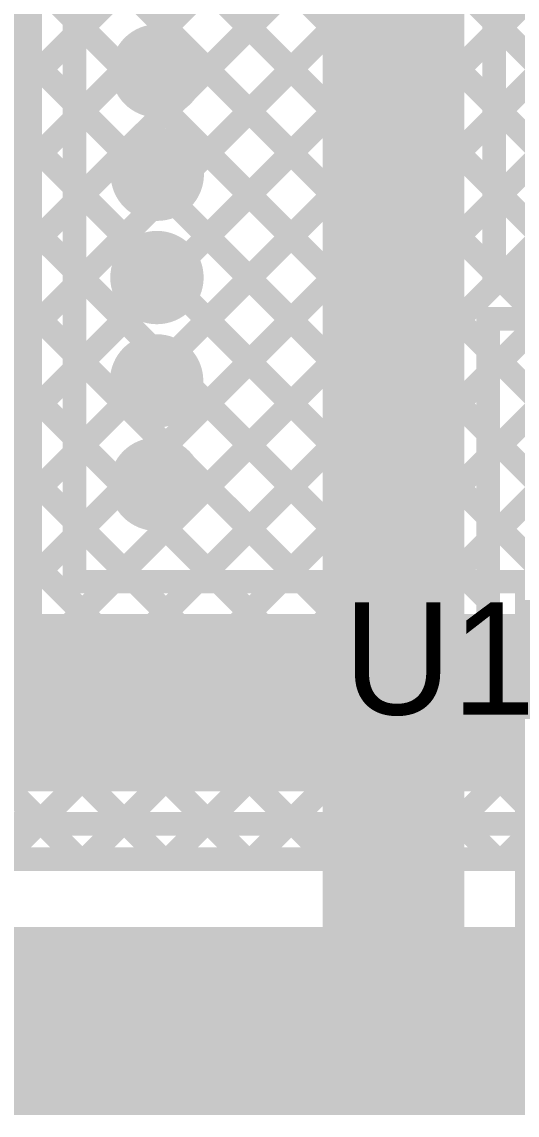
# Model space of a CAD drawing. Header units: millimetres. Extents: x 3.06 to 5.82, y 1.29 to 3.84.
# Drawn here: x 4.9152 to 5.0828, y 1.2863 to 1.6566 of the extents above; entities that cross this region are included whole.
import ezdxf

# ---------------------------------------------------------------- set-up
doc = ezdxf.new("R2010")
doc.units = ezdxf.units.MM
doc.header["$MEASUREMENT"] = 0
for name, color, linetype in [('BottomLayer', 5, 'Continuous'), ('BottomSolder', 6, 'Continuous'), ('Mechanical13', 56, 'Continuous'), ('MultiLayer', 9, 'Continuous'), ('TopLayer', 1, 'Continuous'), ('TopOverlay', 2, 'Continuous'), ('TopPaste', 8, 'Continuous'), ('TopSolder', 216, 'Continuous'), ('ViaHoleLayer', 16, 'Continuous')]:
    doc.layers.add(name, color=color, linetype=linetype)

# ---------------------------------------------------------------- blocks, each defined once
blk = doc.blocks.new('SPU0410HR5H_PB_1')
at = {"layer": 'TopLayer', "const_width": 0.01614}
for points in [[(-0.00807, 0, 1), (0.00807, 0, 1)], [(0.05886, 0, 1), (0.075, 0, 1)], [(-0.00807, -0.09685, 1), (0.00807, -0.09685, 1)], [(0.05886, -0.09685, 1), (0.075, -0.09685, 1)]]:
    blk.add_lwpolyline(points, format="xyb", close=True, dxfattribs=at)
at = {"layer": 'TopOverlay', "const_width": 0.00787}
for points in [[(-0.028, -0.124), (-0.028, 0.02652)], [(-0.028, 0.02652), (0.095, 0.02652)], [(0.095, -0.124), (0.095, 0.02652)], [(-0.028, -0.124), (0.095, -0.124)]]:
    blk.add_lwpolyline(points, dxfattribs=at)
at = {"layer": 'TopOverlay'}
for points, const_width in [([(-0.02997, 0.02652, 1), (-0.02603, 0.02652, 1)], 0.00394), ([(-0.02997, 0.02652, 1), (-0.02603, 0.02652, 1)], 0.00394), ([(0.09303, 0.02652, 1), (0.09697, 0.02652, 1)], 0.00394), ([(0.09303, 0.02652, 1), (0.09697, 0.02652, 1)], 0.00394), ([(0.116, 0, 1), (0.106, 0, 1)], 0.01), ([(0.1035, 0, 1), (0.1085, 0, 1)], 0.005), ([(0.1135, 0, 1), (0.1185, 0, 1)], 0.005), ([(-0.02997, -0.124, 1), (-0.02603, -0.124, 1)], 0.00394), ([(-0.02997, -0.124, 1), (-0.02603, -0.124, 1)], 0.00394), ([(0.09303, -0.124, 1), (0.09697, -0.124, 1)], 0.00394), ([(0.09303, -0.124, 1), (0.09697, -0.124, 1)], 0.00394)]:
    blk.add_lwpolyline(points, format="xyb", close=True, dxfattribs=dict(at, const_width=const_width))
at = {"layer": 'TopPaste', "const_width": 0.01614}
for points in [[(-0.00807, 0, 1), (0.00807, 0, 1)], [(0.05886, 0, 1), (0.075, 0, 1)], [(-0.00807, -0.09685, 1), (0.00807, -0.09685, 1)], [(0.05886, -0.09685, 1), (0.075, -0.09685, 1)]]:
    blk.add_lwpolyline(points, format="xyb", close=True, dxfattribs=at)
at = {"layer": 'TopSolder', "const_width": 0.02014}
for points in [[(-0.01007, 0, 1), (0.01007, 0, 1)], [(0.05686, 0, 1), (0.077, 0, 1)], [(-0.01007, -0.09685, 1), (0.01007, -0.09685, 1)], [(0.05686, -0.09685, 1), (0.077, -0.09685, 1)]]:
    blk.add_lwpolyline(points, format="xyb", close=True, dxfattribs=at)

msp = doc.modelspace()

# ---------------------------------------------------------------- linework, layer by layer
at = {"layer": 'BottomLayer', "const_width": 0.008}
for points in [[(4.933, 1.467), (4.933, 2.025)], [(4.933, 1.65202), (5.19834, 1.91736)], [(4.933, 1.62374), (5.1713, 1.86204)], [(4.933, 1.59545), (5.18152, 1.84397)], [(5.00254, 1.467), (5.36954, 1.834)], [(5.03082, 1.467), (5.39782, 1.834)], [(5.0591, 1.467), (5.4261, 1.834)], [(4.933, 1.56717), (5.172, 1.80617)], [(4.933, 1.79866), (5.26466, 1.467)], [(4.933, 1.53889), (5.18501, 1.7909)], [(4.933, 1.5106), (5.21322, 1.79082)], [(4.933, 1.77037), (5.23637, 1.467)], [(4.933, 1.48232), (5.21568, 1.765)], [(4.94597, 1.467), (5.24397, 1.765)], [(4.97425, 1.467), (5.27225, 1.765)], [(4.933, 1.74209), (5.20809, 1.467)], [(4.933, 1.71381), (5.17981, 1.467)], [(4.933, 1.68552), (5.15152, 1.467)], [(4.933, 1.65724), (5.12324, 1.467)], [(4.933, 1.62895), (5.09495, 1.467)], [(4.933, 1.60067), (5.06667, 1.467)], [(4.933, 1.57238), (5.03838, 1.467)], [(4.933, 1.5441), (5.0101, 1.467)], [(4.933, 1.51582), (4.98182, 1.467)], [(4.933, 1.48753), (4.95353, 1.467)], [(4.933, 1.467), (5.274, 1.467)], [(4.244, 1.385), (5.226, 1.385)], [(4.90854, 1.373), (4.92054, 1.385)], [(4.92239, 1.385), (4.93439, 1.373)], [(4.93682, 1.373), (4.94882, 1.385)], [(4.95068, 1.385), (4.96268, 1.373)], [(4.9651, 1.373), (4.9771, 1.385)], [(4.97896, 1.385), (4.99096, 1.373)], [(4.99339, 1.373), (5.00539, 1.385)], [(5.00725, 1.385), (5.01925, 1.373)], [(5.02167, 1.373), (5.03367, 1.385)], [(5.03553, 1.385), (5.04753, 1.373)], [(5.04996, 1.373), (5.06196, 1.385)], [(5.06382, 1.385), (5.07582, 1.373)], [(5.07824, 1.373), (5.09024, 1.385)], [(4.244, 1.373), (5.22688, 1.373)]]:
    msp.add_lwpolyline(points, dxfattribs=at)
at = {"layer": 'BottomLayer'}
for points, const_width in [([(4.931, 1.65724, 1), (4.935, 1.65724, 1)], 0.004), ([(4.931, 1.65202, 1), (4.935, 1.65202, 1)], 0.004), ([(4.9552, 1.64, 1), (4.96701, 1.64, 1)], 0.01181), ([(4.931, 1.62895, 1), (4.935, 1.62895, 1)], 0.004), ([(4.931, 1.62374, 1), (4.935, 1.62374, 1)], 0.004), ([(4.95509, 1.605, 1), (4.9669, 1.605, 1)], 0.01181), ([(4.931, 1.60067, 1), (4.935, 1.60067, 1)], 0.004), ([(4.931, 1.59545, 1), (4.935, 1.59545, 1)], 0.004), ([(4.95498, 1.57, 1), (4.96679, 1.57, 1)], 0.01181), ([(4.931, 1.57238, 1), (4.935, 1.57238, 1)], 0.004), ([(4.931, 1.56717, 1), (4.935, 1.56717, 1)], 0.004), ([(4.931, 1.5441, 1), (4.935, 1.5441, 1)], 0.004), ([(4.95487, 1.535, 1), (4.96668, 1.535, 1)], 0.01181), ([(4.931, 1.53889, 1), (4.935, 1.53889, 1)], 0.004), ([(4.931, 1.51582, 1), (4.935, 1.51582, 1)], 0.004), ([(4.931, 1.5106, 1), (4.935, 1.5106, 1)], 0.004), ([(4.95476, 1.5, 1), (4.96657, 1.5, 1)], 0.01181), ([(4.931, 1.48753, 1), (4.935, 1.48753, 1)], 0.004), ([(4.931, 1.48232, 1), (4.935, 1.48232, 1)], 0.004), ([(4.931, 1.467, 1), (4.935, 1.467, 1)], 0.004), ([(4.931, 1.467, 1), (4.935, 1.467, 1)], 0.004), ([(4.94397, 1.467, 1), (4.94797, 1.467, 1)], 0.004), ([(4.95153, 1.467, 1), (4.95553, 1.467, 1)], 0.004), ([(4.97225, 1.467, 1), (4.97625, 1.467, 1)], 0.004), ([(4.97982, 1.467, 1), (4.98382, 1.467, 1)], 0.004), ([(5.00054, 1.467, 1), (5.00454, 1.467, 1)], 0.004), ([(5.0081, 1.467, 1), (5.0121, 1.467, 1)], 0.004), ([(5.02882, 1.467, 1), (5.03282, 1.467, 1)], 0.004), ([(5.03638, 1.467, 1), (5.04038, 1.467, 1)], 0.004), ([(5.0571, 1.467, 1), (5.0611, 1.467, 1)], 0.004), ([(5.06467, 1.467, 1), (5.06867, 1.467, 1)], 0.004), ([(4.91854, 1.385, 1), (4.92254, 1.385, 1)], 0.004), ([(4.92039, 1.385, 1), (4.92439, 1.385, 1)], 0.004), ([(4.94682, 1.385, 1), (4.95082, 1.385, 1)], 0.004), ([(4.94868, 1.385, 1), (4.95268, 1.385, 1)], 0.004), ([(4.9751, 1.385, 1), (4.9791, 1.385, 1)], 0.004), ([(4.97696, 1.385, 1), (4.98096, 1.385, 1)], 0.004), ([(5.00339, 1.385, 1), (5.00739, 1.385, 1)], 0.004), ([(5.00525, 1.385, 1), (5.00925, 1.385, 1)], 0.004), ([(5.03167, 1.385, 1), (5.03567, 1.385, 1)], 0.004), ([(5.03353, 1.385, 1), (5.03753, 1.385, 1)], 0.004), ([(5.05996, 1.385, 1), (5.06396, 1.385, 1)], 0.004), ([(5.06182, 1.385, 1), (5.06582, 1.385, 1)], 0.004), ([(4.93239, 1.373, 1), (4.93639, 1.373, 1)], 0.004), ([(4.93482, 1.373, 1), (4.93882, 1.373, 1)], 0.004), ([(4.96068, 1.373, 1), (4.96468, 1.373, 1)], 0.004), ([(4.9631, 1.373, 1), (4.9671, 1.373, 1)], 0.004), ([(4.98896, 1.373, 1), (4.99296, 1.373, 1)], 0.004), ([(4.99139, 1.373, 1), (4.99539, 1.373, 1)], 0.004), ([(5.01725, 1.373, 1), (5.02125, 1.373, 1)], 0.004), ([(5.01967, 1.373, 1), (5.02367, 1.373, 1)], 0.004), ([(5.04553, 1.373, 1), (5.04953, 1.373, 1)], 0.004), ([(5.04796, 1.373, 1), (5.05196, 1.373, 1)], 0.004), ([(5.07382, 1.373, 1), (5.07782, 1.373, 1)], 0.004), ([(5.07624, 1.373, 1), (5.08024, 1.373, 1)], 0.004)]:
    msp.add_lwpolyline(points, format="xyb", close=True, dxfattribs=dict(at, const_width=const_width))
for points in [[(4.884, 1.449), (4.922, 1.449), (4.884, 2.071), (4.922, 2.071)], [(4.122, 1.396), (5.263, 1.396), (4.122, 1.456), (5.263, 1.456)]]:
    msp.add_solid(points, dxfattribs=at)
at = {"layer": 'BottomSolder', "const_width": 0.01581}
for points in [[(4.9532, 1.64, 1), (4.96901, 1.64, 1)], [(4.95309, 1.605, 1), (4.9689, 1.605, 1)], [(4.95298, 1.57, 1), (4.96879, 1.57, 1)], [(4.95287, 1.535, 1), (4.96868, 1.535, 1)], [(4.95276, 1.5, 1), (4.96857, 1.5, 1)]]:
    msp.add_lwpolyline(points, format="xyb", close=True, dxfattribs=at)
at = {"layer": 'Mechanical13', "const_width": 0.01}
msp.add_lwpolyline([(3.303, 1.29131), (5.81898, 1.29131)], dxfattribs=at)
at = {"layer": 'MultiLayer', "const_width": 0.01181}
for points in [[(4.9552, 1.64, 1), (4.96701, 1.64, 1)], [(4.95509, 1.605, 1), (4.9669, 1.605, 1)], [(4.95498, 1.57, 1), (4.96679, 1.57, 1)], [(4.95487, 1.535, 1), (4.96668, 1.535, 1)], [(4.95476, 1.5, 1), (4.96657, 1.5, 1)]]:
    msp.add_lwpolyline(points, format="xyb", close=True, dxfattribs=at)
at = {"layer": 'TopLayer', "const_width": 0.008}
for points in [[(4.62569, 1.373), (5.17717, 1.92448)], [(4.65398, 1.373), (5.19834, 1.91736)], [(4.83778, 1.89388), (5.075, 1.65666)], [(4.836, 1.86737), (5.075, 1.62837)], [(4.68226, 1.373), (5.1713, 1.86204)], [(4.71055, 1.373), (5.18152, 1.84397)], [(4.83574, 1.83935), (5.075, 1.60009)], [(4.82763, 1.81918), (5.075, 1.57181)], [(4.73883, 1.373), (5.172, 1.80617)], [(4.81188, 1.80664), (5.073, 1.54552)], [(4.50439, 1.803), (4.93439, 1.373)], [(4.53268, 1.803), (4.96268, 1.373)], [(4.56096, 1.803), (4.99096, 1.373)], [(4.58925, 1.803), (5.01925, 1.373)], [(4.61753, 1.803), (5.04753, 1.373)], [(4.64582, 1.803), (5.07582, 1.373)], [(4.6741, 1.803), (5.073, 1.4041)], [(4.70238, 1.803), (5.073, 1.43238)], [(4.73067, 1.803), (5.073, 1.46067)], [(4.75895, 1.803), (5.073, 1.48895)], [(4.78724, 1.803), (5.073, 1.51724)], [(4.76711, 1.373), (5.18501, 1.7909)], [(5.075, 1.57), (5.075, 1.662)], [(4.7954, 1.373), (5.075, 1.6526)], [(4.82368, 1.373), (5.075, 1.62432)], [(4.85197, 1.373), (5.075, 1.59603)], [(4.88025, 1.373), (5.07725, 1.57)], [(5.075, 1.57), (5.23796, 1.57)], [(5.07681, 1.57), (5.09081, 1.556)], [(5.073, 1.556), (5.166, 1.556)], [(5.073, 1.401), (5.073, 1.556)], [(4.90854, 1.373), (5.073, 1.53746)], [(4.93682, 1.373), (5.073, 1.50918)], [(4.9651, 1.373), (5.073, 1.4809)], [(4.99339, 1.373), (5.073, 1.45261)], [(5.02167, 1.373), (5.073, 1.42433)], [(5.073, 1.4041), (5.0761, 1.401)], [(5.04996, 1.373), (5.07796, 1.401)], [(5.073, 1.401), (5.166, 1.401)], [(5.0761, 1.401), (5.1041, 1.373)], [(5.07824, 1.373), (5.10624, 1.401)], [(4.24079, 1.373), (5.448, 1.373)]]:
    msp.add_lwpolyline(points, dxfattribs=at)
at = {"layer": 'TopLayer'}
for points, const_width in [([(5.073, 1.65666, 1), (5.077, 1.65666, 1)], 0.004), ([(5.073, 1.6526, 1), (5.077, 1.6526, 1)], 0.004), ([(4.9552, 1.64, 1), (4.96701, 1.64, 1)], 0.01181), ([(5.073, 1.62837, 1), (5.077, 1.62837, 1)], 0.004), ([(5.073, 1.62432, 1), (5.077, 1.62432, 1)], 0.004), ([(4.95509, 1.605, 1), (4.9669, 1.605, 1)], 0.01181), ([(5.073, 1.60009, 1), (5.077, 1.60009, 1)], 0.004), ([(5.073, 1.59603, 1), (5.077, 1.59603, 1)], 0.004), ([(4.95498, 1.57, 1), (4.96679, 1.57, 1)], 0.01181), ([(5.073, 1.57181, 1), (5.077, 1.57181, 1)], 0.004), ([(5.073, 1.57, 1), (5.077, 1.57, 1)], 0.004), ([(5.073, 1.57, 1), (5.077, 1.57, 1)], 0.004), ([(5.07481, 1.57, 1), (5.07881, 1.57, 1)], 0.004), ([(5.07525, 1.57, 1), (5.07925, 1.57, 1)], 0.004), ([(5.071, 1.556, 1), (5.075, 1.556, 1)], 0.004), ([(5.071, 1.556, 1), (5.075, 1.556, 1)], 0.004), ([(5.071, 1.54552, 1), (5.075, 1.54552, 1)], 0.004), ([(4.95487, 1.535, 1), (4.96668, 1.535, 1)], 0.01181), ([(5.071, 1.53746, 1), (5.075, 1.53746, 1)], 0.004), ([(5.071, 1.51724, 1), (5.075, 1.51724, 1)], 0.004), ([(4.95476, 1.5, 1), (4.96657, 1.5, 1)], 0.01181), ([(5.071, 1.50918, 1), (5.075, 1.50918, 1)], 0.004), ([(5.071, 1.48895, 1), (5.075, 1.48895, 1)], 0.004), ([(5.071, 1.4809, 1), (5.075, 1.4809, 1)], 0.004), ([(5.071, 1.46067, 1), (5.075, 1.46067, 1)], 0.004), ([(5.071, 1.45261, 1), (5.075, 1.45261, 1)], 0.004), ([(5.071, 1.43238, 1), (5.075, 1.43238, 1)], 0.004), ([(5.071, 1.42433, 1), (5.075, 1.42433, 1)], 0.004), ([(5.071, 1.4041, 1), (5.075, 1.4041, 1)], 0.004), ([(5.071, 1.4041, 1), (5.075, 1.4041, 1)], 0.004), ([(5.071, 1.401, 1), (5.075, 1.401, 1)], 0.004), ([(5.071, 1.401, 1), (5.075, 1.401, 1)], 0.004), ([(5.0741, 1.401, 1), (5.0781, 1.401, 1)], 0.004), ([(5.0741, 1.401, 1), (5.0781, 1.401, 1)], 0.004), ([(5.07596, 1.401, 1), (5.07996, 1.401, 1)], 0.004), ([(4.93239, 1.373, 1), (4.93639, 1.373, 1)], 0.004), ([(4.93482, 1.373, 1), (4.93882, 1.373, 1)], 0.004), ([(4.96068, 1.373, 1), (4.96468, 1.373, 1)], 0.004), ([(4.9631, 1.373, 1), (4.9671, 1.373, 1)], 0.004), ([(4.98896, 1.373, 1), (4.99296, 1.373, 1)], 0.004), ([(4.99139, 1.373, 1), (4.99539, 1.373, 1)], 0.004), ([(5.01725, 1.373, 1), (5.02125, 1.373, 1)], 0.004), ([(5.01967, 1.373, 1), (5.02367, 1.373, 1)], 0.004), ([(5.04553, 1.373, 1), (5.04953, 1.373, 1)], 0.004), ([(5.04796, 1.373, 1), (5.05196, 1.373, 1)], 0.004), ([(5.07382, 1.373, 1), (5.07782, 1.373, 1)], 0.004), ([(5.07624, 1.373, 1), (5.08024, 1.373, 1)], 0.004)]:
    msp.add_lwpolyline(points, format="xyb", close=True, dxfattribs=dict(at, const_width=const_width))
for points in [[(5.017, 1.333), (5.065, 1.333), (5.017, 1.899), (5.065, 1.899)], [(4.032, 1.297), (5.334, 1.297), (4.032, 1.35), (5.334, 1.35)], [(3.478, 1.296), (5.277, 1.296), (3.478, 1.327), (5.277, 1.327)]]:
    msp.add_solid(points, dxfattribs=at)
at = {"layer": 'TopSolder', "const_width": 0.01581}
for points in [[(4.9532, 1.64, 1), (4.96901, 1.64, 1)], [(4.95309, 1.605, 1), (4.9689, 1.605, 1)], [(4.95298, 1.57, 1), (4.96879, 1.57, 1)], [(4.95287, 1.535, 1), (4.96868, 1.535, 1)], [(4.95276, 1.5, 1), (4.96857, 1.5, 1)]]:
    msp.add_lwpolyline(points, format="xyb", close=True, dxfattribs=at)
at = {"layer": 'ViaHoleLayer', "const_width": 0.00787}
for points in [[(4.95717, 1.64, 1), (4.96505, 1.64, 1)], [(4.95706, 1.605, 1), (4.96493, 1.605, 1)], [(4.95695, 1.57, 1), (4.96482, 1.57, 1)], [(4.95684, 1.535, 1), (4.96471, 1.535, 1)], [(4.95673, 1.5, 1), (4.9646, 1.5, 1)]]:
    msp.add_lwpolyline(points, format="xyb", close=True, dxfattribs=at)

# ---------------------------------------------------------------- block references
msp.add_blockref('SPU0410HR5H_PB_1', (5.11407, 1.437))

# ---------------------------------------------------------------- texts
at = {"layer": 'TopOverlay'}
msp.add_text('U1', height=0.038, dxfattribs=at).set_placement((5.024, 1.422))

doc.saveas('drawing.dxf')
